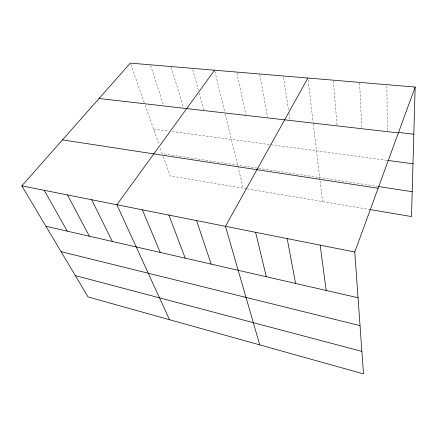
<?xml version="1.0" encoding="UTF-8"?>
<svg xmlns="http://www.w3.org/2000/svg" width="437" height="437" viewBox="0 0 437 437"><rect width="100%" height="100%" fill="white"/><g stroke="black" fill="none" stroke-linecap="round" stroke-linejoin="round"><path stroke-width="0.33" stroke-dasharray="2.19 1.64" d="M153.6 129.046L168.879 131.089M172.2 131.537L387.018 160.303M257.262 168.114L162.302 153.671L160.051 147.307M258.606 168.321L377.246 186.364M246.523 188.784L170.168 175.931L162.744 154.927M247.178 188.899L368.997 209.405M130.761 64.403L144.281 102.673M145.166 105.18L159.155 144.767M150.574 65.457L163.471 104.864M171.266 67.194L183.447 107.775M192.815 69.652L198.496 90.535M199.206 93.147L203.828 110.113M214.884 71.526L224.689 111.861M225.164 113.828L237.635 165.131M237.952 166.437L243.251 188.232M236.876 72.728L245.894 114.931M259.78 74.661L267.488 116.755M283.558 77.316L288.606 110.659M289.01 113.325L289.922 119.323M308.123 80.069L313.165 122.644M313.318 123.955L322.511 201.577M333.333 80.85L337.074 125.386M359.618 83.057L361.76 127.544M386.871 86.023L387.351 130.477"/><path stroke-width="0.66" d="M415.15 87.05L354.778 252.018L363.48 373.87L88.061 296.958L21.85 185.867L130.308 63.13L415.15 87.05L411.501 216.555L369.664 209.514M307.883 78.043L225.454 226.322L259.758 344.902M214.562 70.204L116.881 204.751L169.523 319.704M398.61 132.438L413.823 134.186M99.052 98.505L398.369 132.914M387.679 160.39L412.987 163.777M377.918 186.468L412.2 191.679M62.486 139.884L378.114 188.26M21.85 185.867L354.778 252.018M45.923 226.262L358.045 297.75M61.054 251.646L360.039 325.636M75.328 275.594L361.874 351.375M44.219 190.314L67.26 231.146M67.478 194.935L89.388 236.215M91.677 199.742L112.353 241.475M142.353 209.809L160.237 252.444M168.895 215.086L185.206 258.163M196.568 220.587L211.164 264.106M255.623 232.32L266.291 276.736M287.169 238.586L295.587 283.444M320.184 245.146L326.149 290.441"/></g></svg>
